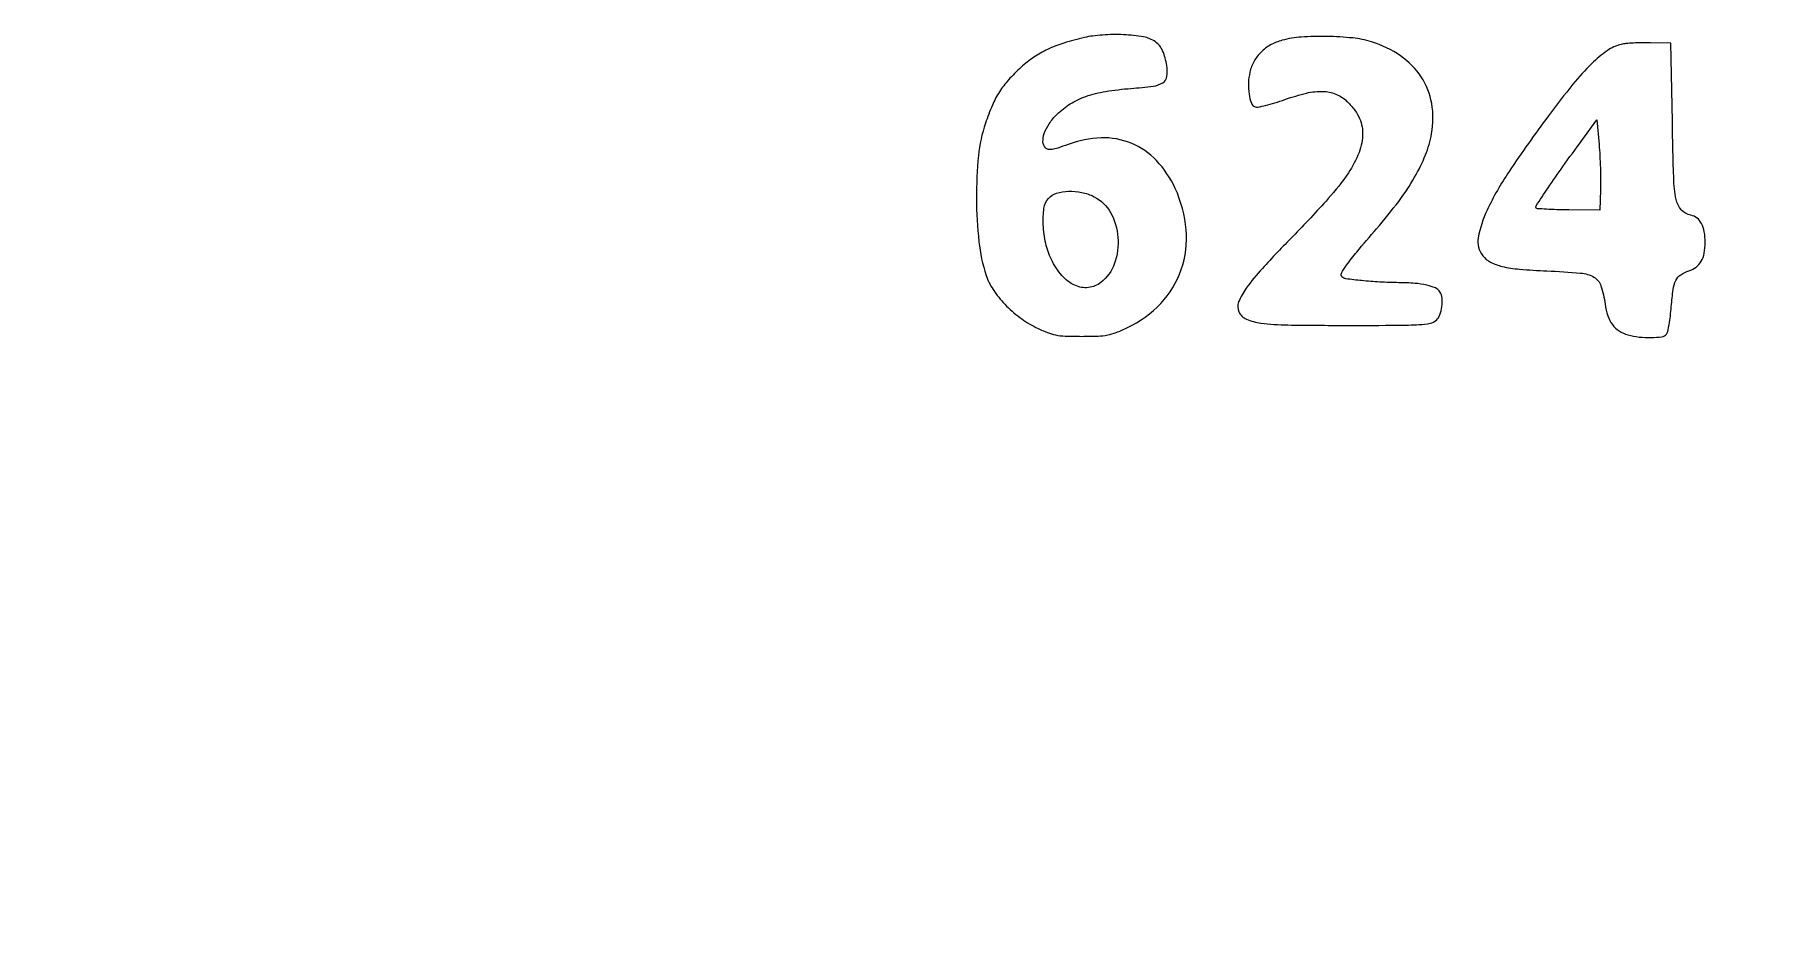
# Model space of a CAD drawing. Extents: x 8694 to 20248, y -4045 to 2404.
# Drawn here: x 15560 to 16191, y 2058 to 2386 of the extents above; entities that cross this region are included whole.
import ezdxf

# ---------------------------------------------------------------- set-up
doc = ezdxf.new("R2010")
doc.units = 0
doc.header["$MEASUREMENT"] = 0

msp = doc.modelspace()

# ---------------------------------------------------------------- linework, layer by layer
msp.add_lwpolyline([(17154.08, 1784.58, 0.000056), (16535.22, 1783.66, 0.00011), (16044.21, 1782.76, 0.000012), (15622.27, 1781.89, 0.010904), (15602.16, 1781.41, 0.002847), (15593.45, 1780.96, 0.031703), (15590.01, 1780.55, 0.096658), (15588.26, 1779.86, 0.180943), (15587.37, 1778.66, 0.065836), (15587.11, 1776.99, 0.000374), (15586.76, 1761.02, 0.001592), (15586.43, 1742.79, 0.001011), (15586.17, 1721.56), (15585.58, 1666.56), (15575.83, 1656.56, 0.015065), (15568.13, 1648.17, 0.02801), (15562.49, 1640.86, 0.033962), (15558.88, 1634.74, 0.11674)], format="xyb")
for points in [[(15943.33, 2384.64, 0.019369), (15935.86, 2382.61, 0.033679), (15929.88, 2380.27, 0.038313), (15924.83, 2377.41, 0.037022), (15920.21, 2373.78, 0.02381), (15915.59, 2369.13, 0.042224), (15912.32, 2364.84, 0.040435), (15909.73, 2359.93, 0.019928), (15907.21, 2353.33, 0.056228), (15904.66, 2341.54, 0.026163), (15903.91, 2325.89, 0.026183), (15904.81, 2310.1, 0.051275), (15907.45, 2297.8, 0.070264), (15909.99, 2292.6, 0.042514), (15914.3, 2287.27, 0.040788), (15919.72, 2282.46, 0.046523), (15925.64, 2278.83, 0.016897), (15929.79, 2276.96, 0.049015), (15932.8, 2276.06, 0.040044), (15936.25, 2275.66, 0.008484), (15942.31, 2275.56, 0.008717), (15948.29, 2275.67, 0.03815), (15951.81, 2276.06, 0.046436), (15954.89, 2276.95, 0.017216), (15959.03, 2278.74, 0.093619), (15971.21, 2287.6, 0.106689), (15978.65, 2299.93, 0.104349), (15980.43, 2314.45, 0.08611), (15976.45, 2329.57, 0.081938), (15969.61, 2339.72, 0.106636), (15960.41, 2346.04, 0.106473), (15949.4, 2348.02, 0.08148), (15937.37, 2345.61, -0.008043), (15933.61, 2344.27, -0.043526), (15931.51, 2343.75, -0.090354), (15930.14, 2343.78, -0.145717), (15929.12, 2344.33, -0.191707), (15928.19, 2346.51, -0.089707), (15928.66, 2349.59, -0.068052), (15930.44, 2353.14, -0.045907), (15933.33, 2356.62, -0.058927), (15938.14, 2360.41, -0.05338), (15943.85, 2363.12, -0.043601), (15951.01, 2364.94, -0.022013), (15960.27, 2366.04, 0.013517), (15968.44, 2366.88, 0.11079), (15971.94, 2368.15, 0.218703), (15973.39, 2370.41, 0.073596), (15973.37, 2374.43, 0.061024), (15971.85, 2379.79, 0.139629), (15969.25, 2383.04, 0.111895), (15964.9, 2384.85, 0.031772), (15957.58, 2385.65, 0.015455), (15953.85, 2385.71, 0.013591), (15949.96, 2385.54, 0.014071), (15946.3, 2385.17, 0.02499)], [(16015.48, 2383.62, 0.059641), (16011.23, 2381.92, 0.069558), (16007.75, 2379.33, 0.072027), (16005.21, 2375.97, 0.071016), (16003.7, 2372.01, 0.045844), (16003.18, 2368, 0.04622), (16003.4, 2363.97, 0.049977), (16004.22, 2360.71, 0.217764), (16005.58, 2359.32, 0.142539), (16006.62, 2359.24, 0.010495), (16009.43, 2359.87, 0.013936), (16012.8, 2360.8, 0.010094), (16016.5, 2362.02, -0.02579), (16024.39, 2364.34, -0.065114), (16030.33, 2364.97, -0.089794), (16035.01, 2363.99, -0.094449), (16038.96, 2361.45, -0.034864), (16041.57, 2358.6, -0.051665), (16043.4, 2355.74, -0.057277), (16044.46, 2352.82, -0.059061), (16044.83, 2349.76, -0.091483), (16043.52, 2342.69, -0.05742), (16039.63, 2335.21, -0.035166), (16032.28, 2325.82, -0.009499), (16019.33, 2312.03, 0.006801), (16008.24, 2300.35, 0.031337), (16002.36, 2293.12, 0.058312), (15999.59, 2288.11, 0.206611), (15999.67, 2284.51, 0.186917), (16002.42, 2281.82, 0.069799), (16007.73, 2280.39, 0.027949), (16017.49, 2279.71, 0.003405), (16038.97, 2279.56, 0.001203), (16057.84, 2279.6, 0.013323), (16065.38, 2279.84, 0.033038), (16069.5, 2280.36, 0.137191), (16071.72, 2281.46, 0.121054), (16073.04, 2283.42, 0.056498), (16073.77, 2286.4, 0.056417), (16073.82, 2289.49, 0.117676), (16073.04, 2291.75, 0.146068), (16071.36, 2293.21, 0.050536), (16068.27, 2294.24, 0.036952), (16063.89, 2294.9, 0.016209), (16058.01, 2295.14, -0.010814), (16051.08, 2295.36, -0.01234), (16044.47, 2295.88, -0.007306), (16038.75, 2296.55, -0.164933), (16037.28, 2297.27, -0.333559), (16037.09, 2298.6, -0.030338), (16038.98, 2301.59, -0.018811), (16042.67, 2306.33, -0.00339), (16049.92, 2314.84, 0.016955), (16057.98, 2324.83, 0.030214), (16063.81, 2333.65, 0.036368), (16067.73, 2341.75, 0.049302), (16069.98, 2349.56, 0.088511), (16070.03, 2360.54, 0.10226), (16066.2, 2370.25, 0.098101), (16058.67, 2377.94, 0.075331), (16048.06, 2383.07, 0.04973), (16041.21, 2384.46, 0.020984), (16031.83, 2385.01, 0.021002), (16022.42, 2384.78, 0.048892)], [(16139.19, 2382.13, 0.092088), (16134.07, 2379.81, 0.042359), (16128.4, 2375.12, 0.028845), (16121.58, 2367.6, 0.009954), (16112.59, 2355.99, 0.011521), (16098.26, 2335.74, 0.038576), (16090.24, 2321.6, 0.06459), (16087.02, 2311.55, 0.215777), (16088.66, 2304.99, 0.107423), (16091.51, 2302.64, 0.060271), (16095.74, 2301.08, 0.037194), (16102.09, 2300.07, 0.010624), (16112.05, 2299.45, -0.010568), (16124.38, 2298.67, -0.109095), (16129.22, 2297.17, -0.187355), (16131.77, 2294.04, -0.04395), (16133.29, 2287.33, 0.045728), (16134.29, 2283.04, 0.080033), (16135.96, 2279.82, 0.090617), (16138.39, 2277.55, 0.075201), (16141.62, 2276.1, 0.039663), (16145.71, 2275.31, 0.033245), (16150.12, 2275.1, 0.031071), (16153.96, 2275.42, 0.18539), (16155.69, 2276.39, 0.118582), (16156.15, 2277.34, 0.011384), (16156.66, 2279.88, 0.013989), (16157.12, 2282.98, 0.0106), (16157.46, 2286.4, -0.015124), (16158.13, 2292.7, -0.080422), (16159.14, 2295.99, -0.131132), (16160.9, 2298, -0.06915), (16163.9, 2299.46, 0.085418), (16166.51, 2300.84, 0.098796), (16168.36, 2302.95, 0.084025), (16169.45, 2305.9, 0.045619), (16169.81, 2309.76, 0.041209), (16169.5, 2313.72, 0.080588), (16168.5, 2316.71, 0.105325), (16166.84, 2318.71, 0.118235), (16164.57, 2319.76, -0.161889), (16161.11, 2321.74, -0.135071), (16159.21, 2325.55, -0.040954), (16158.33, 2333.33, -0.003287), (16157.83, 2354.01), (16157.33, 2382.56), (16149.83, 2382.73, 0.009909), (16146.73, 2382.73, 0.009745), (16143.61, 2382.62, 0.009664), (16140.88, 2382.41, 0.03624)], [(16131.6, 2329.06), (16131.33, 2321.56), (16120.02, 2321.7, -0.004277), (16115.65, 2321.79, -0.006646), (16111.88, 2321.95, -0.002491), (16108.66, 2322.15, -0.181781), (16108.19, 2322.37, -0.356234), (16108.11, 2323.17, -0.002152), (16112.51, 2329.78, -0.00705), (16117.92, 2337.58, -0.003791), (16124.8, 2347.06), (16130.33, 2354.56), (16131.1, 2345.56, -0.008201), (16131.37, 2341.57, -0.005517), (16131.56, 2337, -0.005557), (16131.64, 2332.58, -0.010958)], [(15946.83, 2326.53, -0.150712), (15952.85, 2320.73, -0.106748), (15955.56, 2311.69, -0.10514), (15954.32, 2302.21, -0.142095), (15949.32, 2295.23, -0.140488), (15944.75, 2293.37, -0.136676), (15939.83, 2294.18, -0.106943), (15935.13, 2297.74, -0.063714), (15931.25, 2303.63, -0.058514), (15929.2, 2309.45, -0.043634), (15928.29, 2316.21, -0.044491), (15928.55, 2322.34, -0.152291), (15930.2, 2325.92, -0.134483), (15933.11, 2327.78, -0.066143), (15937.46, 2328.51, -0.060536), (15942.33, 2328.1, -0.065644)]]:
    msp.add_lwpolyline(points, format="xyb", close=True)

doc.saveas('drawing.dxf')
